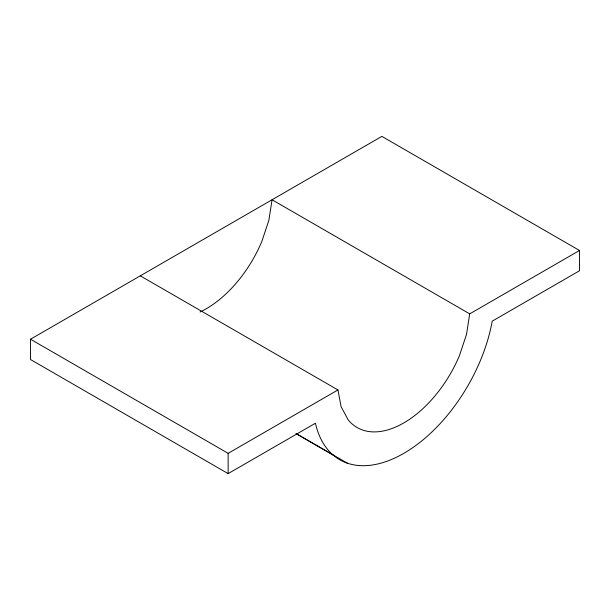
<?xml version="1.0" encoding="UTF-8"?>
<svg xmlns="http://www.w3.org/2000/svg" width="610" height="610" viewBox="0 0 610 610"><rect width="100%" height="100%" fill="white"/><g stroke="black" fill="none" stroke-linecap="round" stroke-linejoin="round"><path stroke-width="0.91" d="M579.5 250.481L381.86 136.373L30.5 339.229L30.5 359.519L228.14 473.627L315.431 423.226A128.306 74.077 -60 0 0 403.82 453.337A128.306 74.077 -60 0 0 492.209 321.165L579.5 270.771L579.5 250.481L469.7 313.875L466.52 334.387L459.429 355.668A93.391 53.916 -60 0 1 348.211 419.886L341.12 406.786L337.94 389.942L140.3 275.842M30.5 339.229L228.14 453.337L337.94 389.942M469.7 313.875L272.06 199.767L268.88 220.286L261.789 241.568A93.391 53.916 -60 0 1 200.11 311.985M297.123 434.175L347.357 463.181M295.941 433.55L332.999 454.946M228.14 453.337L228.14 473.627"/></g></svg>
